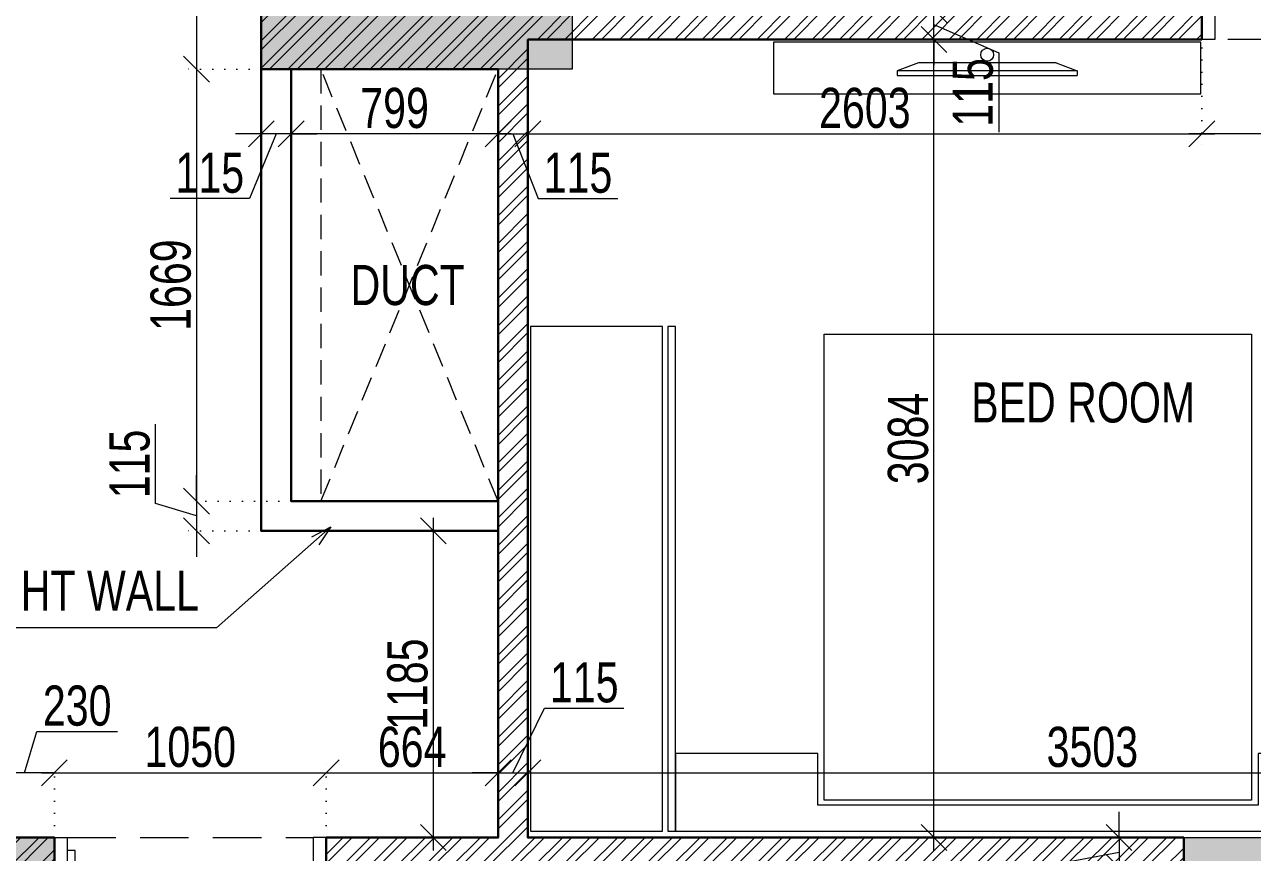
# Model space of a CAD drawing. Header units: inches. Extents: x 785882 to 928568, y 496782 to 576896.
# Drawn here: x 873649 to 878391, y 542345 to 545544 of the extents above; entities that cross this region are included whole.
import ezdxf
from ezdxf.enums import TextEntityAlignment as Align

# ---------------------------------------------------------------- set-up
doc = ezdxf.new("R2010")
doc.units = ezdxf.units.IN
doc.header["$LTSCALE"] = 750
doc.header["$MEASUREMENT"] = 0
for name, pattern in [('DOT', [0.25, 0, -0.25]), ('HIDDEN', [0.375, 0.25, -0.125]), ('HIDDEN2', [0.1875, 0.125, -0.0625])]:
    doc.linetypes.add(name, pattern=pattern)
for name, color, linetype, lineweight in [('COLUMN', 5, 'Continuous', 13), ('DIMENSION WORKING-MSA', 222, 'Continuous', 13), ('DOOR-MSA', 50, 'Continuous', 13), ('DOTTED LINE-MSA', 3, 'HIDDEN2', 13), ('ELE-01-MSA', 7, 'Continuous', 30), ('FURNITURE-MSA', 251, 'Continuous', 5), ('TEXT DETAIL-MSA', 212, 'Continuous', 13), ('TEXT ROOM NAME-MSA', 210, 'Continuous', 13), ('WALL HATCH-MSA', 251, 'Continuous', 9), ('WALL-MSA', 32, 'Continuous', 30), ('WINDOW-MSA', 50, 'Continuous', 13)]:
    doc.layers.add(name, color=color, linetype=linetype, lineweight=lineweight)
doc.layers.add('R.C.C HATCH-MSA', color=250, linetype='Continuous')
doc.styles.add('125', font='swisscl.ttf', dxfattribs={"height": 125})
doc.styles.add('AR', font='swisscl.ttf')
doc.styles.add('ARIAL', font='swisscl.ttf', dxfattribs={"height": 360})
doc.styles.add('Arial-Reg', font='swisscl.ttf', dxfattribs={"height": 155})
doc.styles.add('MtXpl_Swis721_LtCn_B', font='swisscl.ttf')
doc.dimstyles.new('100 K.T', dxfattribs={"dimtxt": 360, "dimasz": 80, "dimexe": 0.18, "dimexo": 0.0625, "dimgap": 1, "dimtad": 1, "dimdec": 0, "dimzin": 0, "dimdsep": 46, "dimtxsty": 'ARIAL', "dimblk": 'DOT', "dimcen": 0.09, "dimse1": 1, "dimse2": 1, "dimclrd": 50, "dimclrt": 256, "dimadec": 0, "dimazin": 0, "dimtfac": 1, "dimtdec": 0, "dimtofl": 0, "dimtmove": 1, "dimatfit": 0, "dimfxl": 1, "dimtolj": 1, "dimtzin": 0, "dimlwd": -1, "dimarcsym": 0})
doc.dimstyles.new('WORKING DIM', dxfattribs={"dimtxt": 155, "dimasz": 100, "dimexe": 50, "dimexo": 0, "dimgap": 20, "dimtad": 1, "dimdec": 0, "dimzin": 0, "dimdsep": 46, "dimtxsty": 'AR', "dimblk": 'OBLIQUE', "dimcen": 0.09, "dimdle": 50, "dimclrd": 256, "dimclre": 250, "dimclrt": 256, "dimadec": 0, "dimazin": 0, "dimtfac": 1, "dimtdec": 0, "dimtofl": 0, "dimtmove": 1, "dimatfit": 0, "dimfxl": 1, "dimtolj": 1, "dimtzin": 0, "dimlwd": -1, "dimlwe": -1, "dimarcsym": 0})

# ---------------------------------------------------------------- blocks, each defined once
blk = doc.blocks.new('BLOCK-G & H TYPICAL COLOUMN')
at = {"layer": 'R.C.C HATCH-MSA'}
h = blk.add_hatch(color=256, dxfattribs=at)
h.dxf.hatch_style = 1
h.paths.add_polyline_path([(172697.62, -104207.75), (172688.57, -104207.75), (172688.57, -104255), (172697.62, -104255)])
h.paths.add_polyline_path([(172327.12, -104207.75), (172336.18, -104207.75), (172336.18, -104255), (172327.12, -104255)])
h.paths.add_polyline_path([(172819.88, -104207.75), (172819.88, -104216.81), (172867.12, -104216.81), (172867.12, -104207.75)])
h.paths.add_polyline_path([(172204.87, -104207.75), (172204.87, -104216.81), (172157.62, -104216.81), (172157.62, -104207.75)])
h.paths.add_polyline_path([(172561.18, -104240.06), (172552.12, -104240.06), (172552.12, -104287.31), (172561.18, -104287.31)])
h.paths.add_polyline_path([(172463.57, -104240.06), (172472.62, -104240.06), (172472.62, -104287.31), (172463.57, -104287.31)])
h.paths.add_polyline_path([(172177.87, -104422.2), (172177.87, -104431.25), (172130.62, -104431.25), (172130.62, -104422.2)])
h.paths.add_polyline_path([(172894.12, -104422.2), (172894.12, -104431.25), (172846.88, -104431.25), (172846.88, -104422.2)])
h.paths.add_polyline_path([(172336.12, -104486.75), (172336.12, -104495.81), (172288.87, -104495.81), (172288.87, -104486.75)])
h.paths.add_polyline_path([(172202.62, -104543.75), (172202.62, -104552.81), (172155.37, -104552.81), (172155.37, -104543.75)])
h.paths.add_polyline_path([(172822.13, -104543.75), (172822.13, -104552.81), (172869.37, -104552.81), (172869.37, -104543.75)])
h.paths.add_polyline_path([(172516.9, -104495.81), (172507.85, -104495.81), (172507.85, -104448.56), (172516.9, -104448.56)])
h.paths.add_polyline_path([(172697.62, -104104.25), (172688.57, -104104.25), (172688.57, -104057.01), (172697.62, -104057.01)])
h.paths.add_polyline_path([(172327.12, -104104.25), (172336.18, -104104.25), (172336.18, -104057.01), (172327.12, -104057.01)])
h.paths.add_polyline_path([(172819.88, -104104.25), (172819.88, -104095.2), (172867.12, -104095.2), (172867.12, -104104.25)])
h.paths.add_polyline_path([(172204.87, -104104.25), (172204.87, -104095.2), (172157.62, -104095.2), (172157.62, -104104.25)])
h.paths.add_polyline_path([(172561.18, -104071.94), (172552.12, -104071.94), (172552.12, -104024.7), (172561.18, -104024.7)])
h.paths.add_polyline_path([(172463.57, -104071.94), (172472.62, -104071.94), (172472.62, -104024.7), (172463.57, -104024.7)])
h.paths.add_polyline_path([(172177.87, -103889.81), (172177.87, -103880.75), (172130.62, -103880.75), (172130.62, -103889.81)])
h.paths.add_polyline_path([(172894.12, -103889.81), (172894.12, -103880.75), (172846.88, -103880.75), (172846.88, -103889.81)])
h.paths.add_polyline_path([(172336.12, -103825.25), (172336.12, -103816.2), (172288.87, -103816.2), (172288.87, -103825.25)])
h.paths.add_polyline_path([(172202.62, -103768.25), (172202.62, -103759.2), (172155.37, -103759.2), (172155.37, -103768.25)])
h.paths.add_polyline_path([(172822.13, -103768.25), (172822.13, -103759.2), (172869.37, -103759.2), (172869.37, -103768.25)])
h.paths.add_polyline_path([(172516.9, -103816.2), (172507.85, -103816.2), (172507.85, -103863.44), (172516.9, -103863.44)])
h.paths.add_polyline_path([(172548.37, -103699.31), (172548.37, -103690.25), (172595.62, -103690.25), (172595.62, -103699.31)])
h.paths.add_polyline_path([(172476.37, -103699.31), (172476.37, -103690.25), (172429.13, -103690.25), (172429.13, -103699.31)])
h.paths.add_polyline_path([(172726.82, -103612.31), (172726.82, -103603.25), (172774.06, -103603.25), (172774.06, -103612.31)])
h.paths.add_polyline_path([(172297.93, -103612.31), (172297.93, -103603.25), (172250.69, -103603.25), (172250.69, -103612.31)])
h.paths.add_polyline_path([(172920.37, -103523.81), (172920.37, -103514.75), (172857.56, -103514.75), (172857.56, -103523.81)])
h.paths.add_polyline_path([(172104.37, -103523.81), (172104.37, -103514.75), (172167.19, -103514.75), (172167.19, -103523.81)])
h.paths.add_polyline_path([(172476.37, -103492.94), (172467.32, -103492.94), (172467.32, -103445.7), (172476.37, -103445.7)])
h.paths.add_polyline_path([(172548.37, -103492.94), (172557.43, -103492.94), (172557.43, -103445.7), (172548.37, -103445.7)])
h.paths.add_polyline_path([(172663.43, -103454.75), (172759.5, -103454.75), (172759.5, -103349.7), (172663.43, -103349.7), (172663.43, -103358.75), (172750.44, -103358.75), (172750.44, -103445.7), (172663.43, -103445.7)])
h.paths.add_polyline_path([(172361.32, -103454.75), (172265.25, -103454.75), (172265.25, -103349.7), (172361.32, -103349.7), (172361.32, -103358.75), (172274.31, -103358.75), (172274.31, -103445.7), (172361.32, -103445.7)])
h.paths.add_polyline_path([(172428.37, -103358.75), (172419.32, -103358.75), (172419.32, -103311.51), (172428.37, -103311.51)])
h.paths.add_polyline_path([(172428.37, -103132.74), (172419.32, -103132.74), (172419.32, -103179.99), (172428.37, -103179.99)])
h.paths.add_polyline_path([(172151.62, -103286.75), (172151.62, -103277.7), (172104.37, -103277.7), (172104.37, -103286.75)])
h.paths.add_polyline_path([(172245.43, -103162.74), (172245.43, -103153.68), (172198.19, -103153.68), (172198.19, -103162.74)])
h.paths.add_polyline_path([(172428.37, -103021.25), (172419.32, -103021.25), (172419.32, -103068.5), (172428.37, -103068.5)])
h.paths.add_polyline_path([(172245.43, -102997.25), (172236.37, -102997.25), (172236.37, -103044.5), (172245.43, -103044.5)])
h.paths.add_polyline_path([(172104.37, -102997.25), (172104.37, -103006.31), (172151.62, -103006.31), (172151.62, -102997.25)])
h.paths.add_polyline_path([(172596.37, -103358.75), (172605.43, -103358.75), (172605.43, -103311.51), (172596.37, -103311.51)])
h.paths.add_polyline_path([(172596.37, -103132.74), (172605.43, -103132.74), (172605.43, -103179.99), (172596.37, -103179.99)])
h.paths.add_polyline_path([(172873.13, -103286.75), (172873.13, -103277.7), (172920.37, -103277.7), (172920.37, -103286.75)])
h.paths.add_polyline_path([(172779.32, -103162.74), (172779.32, -103153.68), (172826.56, -103153.68), (172826.56, -103162.74)])
h.paths.add_polyline_path([(172596.37, -103021.25), (172605.43, -103021.25), (172605.43, -103068.5), (172596.37, -103068.5)])
h.paths.add_polyline_path([(172779.32, -102997.25), (172788.37, -102997.25), (172788.37, -103044.5), (172779.32, -103044.5)])
h.paths.add_polyline_path([(172920.37, -102997.25), (172920.37, -103006.31), (172873.13, -103006.31), (172873.13, -102997.25)])
h.paths.add_polyline_path([(172548.37, -104612.7), (172548.37, -104621.75), (172595.62, -104621.75), (172595.62, -104612.7)])
h.paths.add_polyline_path([(172476.37, -104612.7), (172476.37, -104621.75), (172429.13, -104621.75), (172429.13, -104612.7)])
h.paths.add_polyline_path([(172297.93, -104699.7), (172297.93, -104708.75), (172250.69, -104708.75), (172250.69, -104699.7)])
h.paths.add_polyline_path([(172104.37, -104788.2), (172104.37, -104797.25), (172167.19, -104797.25), (172167.19, -104788.2)])
h.paths.add_polyline_path([(172726.82, -104699.7), (172726.82, -104708.75), (172774.06, -104708.75), (172774.06, -104699.7)])
h.paths.add_polyline_path([(172920.37, -104788.2), (172920.37, -104797.25), (172857.56, -104797.25), (172857.56, -104788.2)])
h.paths.add_polyline_path([(172476.37, -104819.06), (172467.32, -104819.06), (172467.32, -104866.31), (172476.37, -104866.31)])
h.paths.add_polyline_path([(172548.37, -104819.06), (172557.43, -104819.06), (172557.43, -104866.31), (172548.37, -104866.31)])
h.paths.add_polyline_path([(172663.43, -104857.25), (172759.5, -104857.25), (172759.5, -104962.31), (172663.43, -104962.31), (172663.43, -104953.25), (172750.44, -104953.25), (172750.44, -104866.31), (172663.43, -104866.31)])
h.paths.add_polyline_path([(172361.32, -104857.25), (172265.25, -104857.25), (172265.25, -104962.31), (172361.32, -104962.31), (172361.32, -104953.25), (172274.31, -104953.25), (172274.31, -104866.31), (172361.32, -104866.31)])
h.paths.add_polyline_path([(172428.37, -104953.25), (172419.32, -104953.25), (172419.32, -105000.5), (172428.37, -105000.5)])
h.paths.add_polyline_path([(172428.37, -105178.31), (172419.32, -105178.31), (172419.32, -105131.06), (172428.37, -105131.06)])
h.paths.add_polyline_path([(172151.62, -105025.25), (172151.62, -105034.31), (172104.37, -105034.31), (172104.37, -105025.25)])
h.paths.add_polyline_path([(172245.43, -105072.5), (172236.37, -105072.5), (172236.37, -105025.25), (172245.43, -105025.25)])
h.paths.add_polyline_path([(172428.37, -105290.75), (172419.32, -105290.75), (172419.32, -105243.51), (172428.37, -105243.51)])
h.paths.add_polyline_path([(172245.43, -105314.75), (172236.37, -105314.75), (172236.37, -105267.51), (172245.43, -105267.51)])
h.paths.add_polyline_path([(172104.37, -105277.35), (172113.43, -105277.35), (172113.43, -105314.75), (172104.37, -105314.75)])
h.paths.add_polyline_path([(172596.37, -104953.25), (172605.43, -104953.25), (172605.43, -105000.5), (172596.37, -105000.5)])
h.paths.add_polyline_path([(172596.37, -105178.31), (172605.43, -105178.31), (172605.43, -105131.06), (172596.37, -105131.06)])
h.paths.add_polyline_path([(172873.13, -105025.25), (172873.13, -105034.31), (172920.37, -105034.31), (172920.37, -105025.25)])
h.paths.add_polyline_path([(172788.37, -105025.25), (172779.32, -105025.25), (172779.32, -105072.5), (172788.37, -105072.5)])
h.paths.add_polyline_path([(172596.37, -105290.75), (172605.43, -105290.75), (172605.43, -105243.51), (172596.37, -105243.51)])
h.paths.add_polyline_path([(172779.32, -105314.75), (172788.37, -105314.75), (172788.37, -105267.51), (172779.32, -105267.51)])
h.paths.add_polyline_path([(172911.32, -105314.75), (172920.37, -105314.75), (172920.37, -105277.35), (172911.32, -105277.35)])
h.paths.add_polyline_path([(172688.63, -104486.75), (172688.63, -104495.81), (172735.87, -104495.81), (172735.87, -104486.75)])
h.paths.add_polyline_path([(172688.63, -103825.25), (172688.63, -103816.2), (172735.87, -103816.2), (172735.87, -103825.25)])
at = {"layer": 'COLUMN'}
for points in [[(172548.37, -103699.31), (172548.37, -103690.25), (172595.62, -103690.25), (172595.62, -103699.31)], [(172516.9, -103816.2), (172507.85, -103816.2), (172507.85, -103863.44), (172516.9, -103863.44)], [(172688.63, -103825.25), (172688.63, -103816.2), (172735.87, -103816.2), (172735.87, -103825.25)]]:
    blk.add_lwpolyline(points, close=True, dxfattribs=at)
blk = doc.blocks.new('_Dot')
at = {"linetype": 'ByBlock', "lineweight": -2}
blk.add_line((-0.5, 0), (-1, 0), dxfattribs=at)
at = {"linetype": 'ByBlock', "const_width": 0.5}
blk.add_lwpolyline([(-0.25, 0, 1), (0.25, 0, 1)], format="xyb", close=True, dxfattribs=at)
blk = doc.blocks.new('G$C7997B730')
at = {"layer": 'FURNITURE-MSA'}
for p, q in [((36, 1324.9, 0), (0, 1324.9, 0)), ((0, 1324.9, 0), (0, 0, 0)), ((36, 1324.9, 0), (0, 1324.9, 0)), ((92.7, 1168.8, 0), (36, 1324.9, 0)), ((36, 0, 0), (36, 1324.9, 0)), ((92.7, 1168.8, 0), (36, 1324.9, 0)), ((92.7, 156.1, 0), (92.7, 1168.8, 0)), ((92.7, 156.1, 0), (36, 0, 0)), ((36, 0, 0), (0, 0, 0))]:
    blk.add_line(p, q, dxfattribs=at)
blk = doc.blocks.new('A$Caebde61c')
at = {"layer": 'FURNITURE-MSA'}
for points in [[(14906, -17927.2), (14906, -17727.2), (13256, -17727.2), (13256, -17927.2)], [(12317, -18826.2), (12317, -20776.2), (12827, -20776.2), (12827, -18826.2)], [(12847, -18826.2), (12847, -20776.2), (12877, -20776.2), (12877, -18826.2)], [(13452, -20656.2), (13452, -18856.2), (15102, -18856.2), (15102, -20656.2)], [(15127, -20676.2), (13427, -20676.2), (13427, -20476.2), (12877, -20476.2), (12877, -20776.2), (15649.8, -20776.2), (15649.8, -20476.2), (15127, -20476.2)]]:
    blk.add_lwpolyline(points, close=True, dxfattribs=at)
blk.add_circle((14081, -17776.3, 0), 25, dxfattribs=at)
at = {"layer": 'FURNITURE-MSA', "xscale": 0.5248800000000007, "yscale": 0.5248800000000007, "zscale": 0.5248800000000007, "rotation": 89.99999999999997}
blk.add_blockref('G$C7997B730', (14428.7, -17856.9, 0), dxfattribs=at)
blk = doc.blocks.new('A$C16cd5f5f')
at = {"layer": 'WINDOW-MSA', "ltscale": 5000}
for points in [[(50, 50), (50, 850), (80, 850), (80, 50)], [(0, 0), (50, 0), (50, 115), (0, 115)], [(900, 0), (850, 0), (850, 115), (900, 115)]]:
    blk.add_lwpolyline(points, close=True, dxfattribs=at)
at = {"layer": 'WINDOW-MSA', "linetype": 'HIDDEN'}
for points in [[(50, 115), (850, 115)], [(50, 0), (850, 0)]]:
    blk.add_lwpolyline(points, dxfattribs=at)
blk = doc.blocks.new('A$C0454f6c0')
at = {"layer": 'WINDOW-MSA', "ltscale": 5000}
for points in [[(0, 1050), (0, 1000), (-115, 1000), (-115, 1050)], [(0, 0), (0, 50), (-115, 50), (-115, 0)]]:
    blk.add_lwpolyline(points, close=True, dxfattribs=at)
at = {"layer": 'WINDOW-MSA', "linetype": 'HIDDEN', "elevation": 0}
blk.add_lwpolyline([(-115, 1000), (-115, 50)], dxfattribs=at)
at = {"layer": 'WINDOW-MSA', "linetype": 'HIDDEN'}
blk.add_lwpolyline([(0, 50), (0, 1000)], dxfattribs=at)
at = {"layer": 'WINDOW-MSA', "ltscale": 5000, "elevation": 0}
blk.add_lwpolyline([(-50, 50), (-1000, 50), (-1000, 80), (-50, 80)], close=True, dxfattribs=at)
blk = doc.blocks.new('_Oblique')
at = {"color": 0, "linetype": 'ByBlock', "lineweight": -2}
blk.add_line((-0.5, -0.5), (0.5, 0.5), dxfattribs=at)
blk = doc.blocks.new('*D1874')
at = {"layer": 'Defpoints', "color": 0, "ltscale": 0.25, "transparency": 16777216}
for p in [(877876, 542402.8), (877876, 542287.8), (877876, 542287.8)]:
    blk.add_point(p, dxfattribs=at)
at = {"layer": 'DIMENSION WORKING-MSA', "ltscale": 0.25, "transparency": 16777216}
for p, q in [((877876, 542402.8), (877876, 542502.8)), ((877876, 542402.8), (877876, 542287.8)), ((877876, 542345.3), (877376, 542251.1)), ((877876, 542287.8), (877876, 542187.8)), ((877376, 542251.1), (877376, 541944.2))]:
    blk.add_line(p, q, dxfattribs=at)
at = {"layer": 'DIMENSION WORKING-MSA', "color": 250, "linetype": 'DOT', "ltscale": 0.25, "transparency": 16777216}
for p, q in [((877876, 542402.8), (877826, 542402.8)), ((877876, 542287.8), (877926, 542287.8))]:
    blk.add_line(p, q, dxfattribs=at)
at = {"layer": 'DIMENSION WORKING-MSA', "ltscale": 0.25, "transparency": 16777216, "xscale": 100, "yscale": 100, "zscale": 100}
for p, rotation in [((877876, 542402.8), 270), ((877876, 542287.8), 90)]:
    blk.add_blockref('_Oblique', p, dxfattribs=dict(at, rotation=rotation))
at = {"layer": 'DIMENSION WORKING-MSA', "ltscale": 0.25, "transparency": 16777216, "insert": (877276.9, 542097.7), "char_height": 155, "attachment_point": 5, "rotation": 90, "style": 'AR'}
blk.add_mtext('\\A1;115', dxfattribs=at)
blk = doc.blocks.new('*D1698')
at = {"layer": 'Defpoints', "color": 0, "ltscale": 0.25, "transparency": 16777216}
for p in [(874814.1, 542652.8), (873764.1, 542402.8), (874814.1, 542402.8)]:
    blk.add_point(p, dxfattribs=at)
at = {"layer": 'DIMENSION WORKING-MSA', "color": 250, "linetype": 'DOT', "ltscale": 0.25, "transparency": 16777216}
for p, q in [((873764.1, 542402.8), (873764.1, 542702.8)), ((874814.1, 542402.8), (874814.1, 542702.8))]:
    blk.add_line(p, q, dxfattribs=at)
at = {"layer": 'DIMENSION WORKING-MSA', "ltscale": 0.25, "transparency": 16777216}
blk.add_line((873714.1, 542652.8), (874864.1, 542652.8), dxfattribs=at)
at = {"layer": 'DIMENSION WORKING-MSA', "ltscale": 0.25, "transparency": 16777216, "xscale": 100, "yscale": 100, "zscale": 100, "rotation": 180}
blk.add_blockref('_Oblique', (873764.1, 542652.8), dxfattribs=at)
at = {"layer": 'DIMENSION WORKING-MSA', "ltscale": 0.25, "transparency": 16777216, "xscale": 100, "yscale": 100, "zscale": 100}
blk.add_blockref('_Oblique', (874814.1, 542652.8), dxfattribs=at)
at = {"layer": 'DIMENSION WORKING-MSA', "ltscale": 0.25, "transparency": 16777216, "insert": (874289.1, 542752.1), "char_height": 155, "attachment_point": 5, "style": 'AR'}
blk.add_mtext('\\A1;1050', dxfattribs=at)
blk = doc.blocks.new('*D1699')
at = {"layer": 'Defpoints', "color": 0, "ltscale": 0.25, "transparency": 16777216}
for p in [(875477.9, 542652.8), (875477.9, 542652.8), (874814.1, 542402.8)]:
    blk.add_point(p, dxfattribs=at)
at = {"layer": 'DIMENSION WORKING-MSA', "color": 250, "linetype": 'DOT', "ltscale": 0.25, "transparency": 16777216}
for p, q in [((874814.1, 542402.8), (874814.1, 542702.8)), ((875477.9, 542652.8), (875477.9, 542702.8))]:
    blk.add_line(p, q, dxfattribs=at)
at = {"layer": 'DIMENSION WORKING-MSA', "ltscale": 0.25, "transparency": 16777216}
blk.add_line((874764.1, 542652.8), (875527.9, 542652.8), dxfattribs=at)
at = {"layer": 'DIMENSION WORKING-MSA', "ltscale": 0.25, "transparency": 16777216, "xscale": 100, "yscale": 100, "zscale": 100, "rotation": 180}
blk.add_blockref('_Oblique', (874814.1, 542652.8), dxfattribs=at)
at = {"layer": 'DIMENSION WORKING-MSA', "ltscale": 0.25, "transparency": 16777216, "xscale": 100, "yscale": 100, "zscale": 100}
blk.add_blockref('_Oblique', (875477.9, 542652.8), dxfattribs=at)
at = {"layer": 'DIMENSION WORKING-MSA', "ltscale": 0.25, "transparency": 16777216, "insert": (875146, 542752.1), "char_height": 155, "attachment_point": 5, "style": 'AR'}
blk.add_mtext('\\A1;664', dxfattribs=at)
blk = doc.blocks.new('*D1700')
at = {"layer": 'Defpoints', "color": 0, "ltscale": 0.25, "transparency": 16777216}
for p in [(875592.9, 542652.8), (875477.9, 542402.8), (875592.9, 542402.8)]:
    blk.add_point(p, dxfattribs=at)
at = {"layer": 'DIMENSION WORKING-MSA', "ltscale": 0.25, "transparency": 16777216}
for p, q in [((875535.4, 542652.8), (875657.4, 542902.8)), ((875657.4, 542902.8), (875964.2, 542902.8)), ((875477.9, 542652.8), (875377.9, 542652.8)), ((875477.9, 542652.8), (875592.9, 542652.8)), ((875592.9, 542652.8), (875692.9, 542652.8))]:
    blk.add_line(p, q, dxfattribs=at)
at = {"layer": 'DIMENSION WORKING-MSA', "color": 250, "linetype": 'DOT', "ltscale": 0.25, "transparency": 16777216}
for p, q in [((875477.9, 542402.8), (875477.9, 542702.8)), ((875592.9, 542402.8), (875592.9, 542702.8))]:
    blk.add_line(p, q, dxfattribs=at)
at = {"layer": 'DIMENSION WORKING-MSA', "ltscale": 0.25, "transparency": 16777216, "xscale": 100, "yscale": 100, "zscale": 100}
blk.add_blockref('_Oblique', (875477.9, 542652.8), dxfattribs=at)
at = {"layer": 'DIMENSION WORKING-MSA', "ltscale": 0.25, "transparency": 16777216, "xscale": 100, "yscale": 100, "zscale": 100, "rotation": 180}
blk.add_blockref('_Oblique', (875592.9, 542652.8), dxfattribs=at)
at = {"layer": 'DIMENSION WORKING-MSA', "ltscale": 0.25, "transparency": 16777216, "insert": (875810.8, 543001.8), "char_height": 155, "attachment_point": 5, "style": 'AR'}
blk.add_mtext('\\A1;115', dxfattribs=at)
blk = doc.blocks.new('*D1701')
at = {"layer": 'Defpoints', "color": 0, "ltscale": 0.25, "transparency": 16777216}
for p in [(879096, 542652.8), (875592.9, 542402.8), (879096, 542402.8)]:
    blk.add_point(p, dxfattribs=at)
at = {"layer": 'DIMENSION WORKING-MSA', "color": 250, "linetype": 'DOT', "ltscale": 0.25, "transparency": 16777216}
for p, q in [((875592.9, 542402.8), (875592.9, 542702.8)), ((879096, 542402.8), (879096, 542702.8))]:
    blk.add_line(p, q, dxfattribs=at)
at = {"layer": 'DIMENSION WORKING-MSA', "ltscale": 0.25, "transparency": 16777216}
blk.add_line((875542.9, 542652.8), (879146, 542652.8), dxfattribs=at)
at = {"layer": 'DIMENSION WORKING-MSA', "ltscale": 0.25, "transparency": 16777216, "xscale": 100, "yscale": 100, "zscale": 100, "rotation": 180}
blk.add_blockref('_Oblique', (875592.9, 542652.8), dxfattribs=at)
at = {"layer": 'DIMENSION WORKING-MSA', "ltscale": 0.25, "transparency": 16777216, "xscale": 100, "yscale": 100, "zscale": 100}
blk.add_blockref('_Oblique', (879096, 542652.8), dxfattribs=at)
at = {"layer": 'DIMENSION WORKING-MSA', "ltscale": 0.25, "transparency": 16777216, "insert": (877773.1, 542752.2), "char_height": 155, "attachment_point": 5, "style": 'AR'}
blk.add_mtext('\\A1;3503', dxfattribs=at)
blk = doc.blocks.new('*D1716')
at = {"layer": 'Defpoints', "color": 0, "ltscale": 0.25, "transparency": 16777216}
for p in [(877161.4, 545486.8), (877161.4, 545486.8), (877161.4, 542402.8)]:
    blk.add_point(p, dxfattribs=at)
at = {"layer": 'DIMENSION WORKING-MSA', "ltscale": 0.25, "transparency": 16777216}
blk.add_line((877161.4, 542352.8), (877161.4, 545536.8), dxfattribs=at)
at = {"layer": 'DIMENSION WORKING-MSA', "color": 250, "linetype": 'DOT', "ltscale": 0.25, "transparency": 16777216}
for p, q in [((877161.4, 545486.8), (877211.4, 545486.8)), ((877161.4, 542402.8), (877211.4, 542402.8))]:
    blk.add_line(p, q, dxfattribs=at)
at = {"layer": 'DIMENSION WORKING-MSA', "ltscale": 0.25, "transparency": 16777216, "xscale": 100, "yscale": 100, "zscale": 100}
for p, rotation in [((877161.4, 545486.8), 90), ((877161.4, 542402.8), 270)]:
    blk.add_blockref('_Oblique', p, dxfattribs=dict(at, rotation=rotation))
at = {"layer": 'DIMENSION WORKING-MSA', "ltscale": 0.25, "transparency": 16777216, "insert": (877061.9, 543944.8), "char_height": 155, "attachment_point": 5, "rotation": 90, "style": 'AR'}
blk.add_mtext('\\A1;3084', dxfattribs=at)
blk = doc.blocks.new('*D1717')
at = {"layer": 'Defpoints', "color": 0, "ltscale": 0.25, "transparency": 16777216}
for p in [(877161.4, 545601.8), (877161.4, 545601.8), (877161.4, 545486.8)]:
    blk.add_point(p, dxfattribs=at)
at = {"layer": 'DIMENSION WORKING-MSA', "ltscale": 0.25, "transparency": 16777216}
for p, q in [((877161.4, 545601.8), (877161.4, 545701.8)), ((877161.4, 545486.8), (877161.4, 545601.8)), ((877161.4, 545544.3), (877411.4, 545435.3)), ((877161.4, 545486.8), (877161.4, 545386.8)), ((877411.4, 545435.3), (877411.4, 545128.4))]:
    blk.add_line(p, q, dxfattribs=at)
at = {"layer": 'DIMENSION WORKING-MSA', "color": 250, "linetype": 'DOT', "ltscale": 0.25, "transparency": 16777216}
for p, q in [((877161.4, 545601.8), (877211.4, 545601.8)), ((877161.4, 545486.8), (877211.4, 545486.8))]:
    blk.add_line(p, q, dxfattribs=at)
at = {"layer": 'DIMENSION WORKING-MSA', "ltscale": 0.25, "transparency": 16777216, "xscale": 100, "yscale": 100, "zscale": 100}
for p, rotation in [((877161.4, 545601.8), 270), ((877161.4, 545486.8), 90)]:
    blk.add_blockref('_Oblique', p, dxfattribs=dict(at, rotation=rotation))
at = {"layer": 'DIMENSION WORKING-MSA', "ltscale": 0.25, "transparency": 16777216, "insert": (877312.3, 545281.9), "char_height": 155, "attachment_point": 5, "rotation": 90, "style": 'AR'}
blk.add_mtext('\\A1;115', dxfattribs=at)
blk = doc.blocks.new('*D1732')
at = {"layer": 'Defpoints', "color": 0, "ltscale": 0.25, "transparency": 16777216}
for p in [(874501.8, 547001.8), (874313.5, 545371.8), (874563.5, 545371.8)]:
    blk.add_point(p, dxfattribs=at)
at = {"layer": 'DIMENSION WORKING-MSA', "ltscale": 0.25, "transparency": 16777216}
blk.add_line((874313.5, 547051.8), (874313.5, 545321.8), dxfattribs=at)
at = {"layer": 'DIMENSION WORKING-MSA', "color": 250, "linetype": 'DOT', "ltscale": 0.25, "transparency": 16777216}
for p, q in [((874501.8, 547001.8), (874263.5, 547001.8)), ((874563.5, 545371.8), (874263.5, 545371.8))]:
    blk.add_line(p, q, dxfattribs=at)
at = {"layer": 'DIMENSION WORKING-MSA', "ltscale": 0.25, "transparency": 16777216, "xscale": 100, "yscale": 100, "zscale": 100}
for p, rotation in [((874313.5, 547001.8), 90), ((874313.5, 545371.8), 270)]:
    blk.add_blockref('_Oblique', p, dxfattribs=dict(at, rotation=rotation))
at = {"layer": 'DIMENSION WORKING-MSA', "ltscale": 0.25, "transparency": 16777216, "insert": (874214, 546186.8), "char_height": 155, "attachment_point": 5, "rotation": 90, "style": 'AR'}
blk.add_mtext('\\A1;1630', dxfattribs=at)
blk = doc.blocks.new('*D1733')
at = {"layer": 'Defpoints', "color": 0, "ltscale": 0.25, "transparency": 16777216}
for p in [(874563.5, 545371.8), (874313.5, 543702.8), (874678.5, 543702.8)]:
    blk.add_point(p, dxfattribs=at)
at = {"layer": 'DIMENSION WORKING-MSA', "ltscale": 0.25, "transparency": 16777216}
blk.add_line((874313.5, 545421.8), (874313.5, 543652.8), dxfattribs=at)
at = {"layer": 'DIMENSION WORKING-MSA', "color": 250, "linetype": 'DOT', "ltscale": 0.25, "transparency": 16777216}
for p, q in [((874563.5, 545371.8), (874263.5, 545371.8)), ((874678.5, 543702.8), (874263.5, 543702.8))]:
    blk.add_line(p, q, dxfattribs=at)
at = {"layer": 'DIMENSION WORKING-MSA', "ltscale": 0.25, "transparency": 16777216, "xscale": 100, "yscale": 100, "zscale": 100}
for p, rotation in [((874313.5, 545371.8), 90), ((874313.5, 543702.8), 270)]:
    blk.add_blockref('_Oblique', p, dxfattribs=dict(at, rotation=rotation))
at = {"layer": 'DIMENSION WORKING-MSA', "ltscale": 0.25, "transparency": 16777216, "insert": (874214.1, 544537.3), "char_height": 155, "attachment_point": 5, "rotation": 90, "style": 'AR'}
blk.add_mtext('\\A1;1669', dxfattribs=at)
blk = doc.blocks.new('*D1734')
at = {"layer": 'Defpoints', "color": 0, "ltscale": 0.25, "transparency": 16777216}
for p in [(874678.5, 543702.8), (874313.5, 543587.8), (874563.5, 543587.8)]:
    blk.add_point(p, dxfattribs=at)
at = {"layer": 'DIMENSION WORKING-MSA', "ltscale": 0.25, "transparency": 16777216}
for p, q in [((874154.4, 543693), (874154.4, 543999.8)), ((874313.5, 543702.8), (874313.5, 543802.8)), ((874313.5, 543702.8), (874313.5, 543587.8)), ((874313.5, 543645.3), (874154.4, 543693)), ((874313.5, 543587.8), (874313.5, 543487.8))]:
    blk.add_line(p, q, dxfattribs=at)
at = {"layer": 'DIMENSION WORKING-MSA', "color": 250, "linetype": 'DOT', "ltscale": 0.25, "transparency": 16777216}
for p, q in [((874678.5, 543702.8), (874263.5, 543702.8)), ((874563.5, 543587.8), (874263.5, 543587.8))]:
    blk.add_line(p, q, dxfattribs=at)
at = {"layer": 'DIMENSION WORKING-MSA', "ltscale": 0.25, "transparency": 16777216, "xscale": 100, "yscale": 100, "zscale": 100}
for p, rotation in [((874313.5, 543702.8), 270), ((874313.5, 543587.8), 90)]:
    blk.add_blockref('_Oblique', p, dxfattribs=dict(at, rotation=rotation))
at = {"layer": 'DIMENSION WORKING-MSA', "ltscale": 0.25, "transparency": 16777216, "insert": (874055.3, 543846.4), "char_height": 155, "attachment_point": 5, "rotation": 90, "style": 'AR'}
blk.add_mtext('\\A1;115', dxfattribs=at)
blk = doc.blocks.new('*D1735')
at = {"layer": 'Defpoints', "color": 0, "ltscale": 0.25, "transparency": 16777216}
for p in [(875227.9, 543587.8), (875227.9, 543587.8), (875227.9, 542402.8)]:
    blk.add_point(p, dxfattribs=at)
at = {"layer": 'DIMENSION WORKING-MSA', "ltscale": 0.25, "transparency": 16777216}
blk.add_line((875227.9, 542352.8), (875227.9, 543637.8), dxfattribs=at)
at = {"layer": 'DIMENSION WORKING-MSA', "color": 250, "linetype": 'DOT', "ltscale": 0.25, "transparency": 16777216}
for p, q in [((875227.9, 543587.8), (875277.9, 543587.8)), ((875227.9, 542402.8), (875277.9, 542402.8))]:
    blk.add_line(p, q, dxfattribs=at)
at = {"layer": 'DIMENSION WORKING-MSA', "ltscale": 0.25, "transparency": 16777216, "xscale": 100, "yscale": 100, "zscale": 100}
for p, rotation in [((875227.9, 543587.8), 90), ((875227.9, 542402.8), 270)]:
    blk.add_blockref('_Oblique', p, dxfattribs=dict(at, rotation=rotation))
at = {"layer": 'DIMENSION WORKING-MSA', "ltscale": 0.25, "transparency": 16777216, "insert": (875128.5, 542995.3), "char_height": 155, "attachment_point": 5, "rotation": 90, "style": 'AR'}
blk.add_mtext('\\A1;1185', dxfattribs=at)
blk = doc.blocks.new('*D1749')
at = {"layer": 'Defpoints', "color": 0, "ltscale": 0.25, "transparency": 16777216}
for p in [(878196, 545501.8), (879096, 545501.8), (878196, 545121.8)]:
    blk.add_point(p, dxfattribs=at)
at = {"layer": 'DIMENSION WORKING-MSA', "color": 250, "linetype": 'DOT', "ltscale": 0.25, "transparency": 16777216}
for p, q in [((878196, 545501.8), (878196, 545071.8)), ((879096, 545501.8), (879096, 545071.8))]:
    blk.add_line(p, q, dxfattribs=at)
at = {"layer": 'DIMENSION WORKING-MSA', "ltscale": 0.25, "transparency": 16777216}
blk.add_line((879146, 545121.8), (878146, 545121.8), dxfattribs=at)
at = {"layer": 'DIMENSION WORKING-MSA', "ltscale": 0.25, "transparency": 16777216, "xscale": 100, "yscale": 100, "zscale": 100, "rotation": 180}
blk.add_blockref('_Oblique', (878196, 545121.8), dxfattribs=at)
at = {"layer": 'DIMENSION WORKING-MSA', "ltscale": 0.25, "transparency": 16777216, "xscale": 100, "yscale": 100, "zscale": 100}
blk.add_blockref('_Oblique', (879096, 545121.8), dxfattribs=at)
at = {"layer": 'DIMENSION WORKING-MSA', "ltscale": 0.25, "transparency": 16777216, "insert": (878646, 545221.1), "char_height": 155, "attachment_point": 5, "style": 'AR'}
blk.add_mtext('\\A1;900', dxfattribs=at)
blk = doc.blocks.new('*D1750')
at = {"layer": 'Defpoints', "color": 0, "ltscale": 0.25, "transparency": 16777216}
for p in [(875592.9, 545121.8), (878196, 545121.8), (878196, 545121.8)]:
    blk.add_point(p, dxfattribs=at)
at = {"layer": 'DIMENSION WORKING-MSA', "color": 250, "linetype": 'DOT', "ltscale": 0.25, "transparency": 16777216}
for p, q in [((875592.9, 545121.8), (875592.9, 545171.8)), ((878196, 545121.8), (878196, 545171.8))]:
    blk.add_line(p, q, dxfattribs=at)
at = {"layer": 'DIMENSION WORKING-MSA', "ltscale": 0.25, "transparency": 16777216}
blk.add_line((875542.9, 545121.8), (878246, 545121.8), dxfattribs=at)
at = {"layer": 'DIMENSION WORKING-MSA', "ltscale": 0.25, "transparency": 16777216, "xscale": 100, "yscale": 100, "zscale": 100, "rotation": 180}
blk.add_blockref('_Oblique', (875592.9, 545121.8), dxfattribs=at)
at = {"layer": 'DIMENSION WORKING-MSA', "ltscale": 0.25, "transparency": 16777216, "xscale": 100, "yscale": 100, "zscale": 100}
blk.add_blockref('_Oblique', (878196, 545121.8), dxfattribs=at)
at = {"layer": 'DIMENSION WORKING-MSA', "ltscale": 0.25, "transparency": 16777216, "insert": (876894.4, 545221.2), "char_height": 155, "attachment_point": 5, "style": 'AR'}
blk.add_mtext('\\A1;2603', dxfattribs=at)
blk = doc.blocks.new('*D1751')
at = {"layer": 'Defpoints', "color": 0, "ltscale": 0.25, "transparency": 16777216}
for p in [(875477.9, 545121.8), (875592.9, 545121.8), (875592.9, 545121.8)]:
    blk.add_point(p, dxfattribs=at)
at = {"layer": 'DIMENSION WORKING-MSA', "color": 250, "linetype": 'DOT', "ltscale": 0.25, "transparency": 16777216}
for p, q in [((875477.9, 545121.8), (875477.9, 545171.8)), ((875592.9, 545121.8), (875592.9, 545171.8))]:
    blk.add_line(p, q, dxfattribs=at)
at = {"layer": 'DIMENSION WORKING-MSA', "ltscale": 0.25, "transparency": 16777216}
for p, q in [((875477.9, 545121.8), (875377.9, 545121.8)), ((875477.9, 545121.8), (875592.9, 545121.8)), ((875535.4, 545121.8), (875633.1, 544871.8)), ((875592.9, 545121.8), (875692.9, 545121.8)), ((875633.1, 544871.8), (875940, 544871.8))]:
    blk.add_line(p, q, dxfattribs=at)
at = {"layer": 'DIMENSION WORKING-MSA', "ltscale": 0.25, "transparency": 16777216, "xscale": 100, "yscale": 100, "zscale": 100}
blk.add_blockref('_Oblique', (875477.9, 545121.8), dxfattribs=at)
at = {"layer": 'DIMENSION WORKING-MSA', "ltscale": 0.25, "transparency": 16777216, "xscale": 100, "yscale": 100, "zscale": 100, "rotation": 180}
blk.add_blockref('_Oblique', (875592.9, 545121.8), dxfattribs=at)
at = {"layer": 'DIMENSION WORKING-MSA', "ltscale": 0.25, "transparency": 16777216, "insert": (875786.5, 544970.8), "char_height": 155, "attachment_point": 5, "style": 'AR'}
blk.add_mtext('\\A1;115', dxfattribs=at)
blk = doc.blocks.new('*D1752')
at = {"layer": 'Defpoints', "color": 0, "ltscale": 0.25, "transparency": 16777216}
for p in [(874678.5, 545121.8), (874678.5, 545121.8), (875477.9, 545121.8)]:
    blk.add_point(p, dxfattribs=at)
at = {"layer": 'DIMENSION WORKING-MSA', "color": 250, "linetype": 'DOT', "ltscale": 0.25, "transparency": 16777216}
for p, q in [((874678.5, 545121.8), (874678.5, 545171.8)), ((875477.9, 545121.8), (875477.9, 545171.8))]:
    blk.add_line(p, q, dxfattribs=at)
at = {"layer": 'DIMENSION WORKING-MSA', "ltscale": 0.25, "transparency": 16777216}
blk.add_line((875527.9, 545121.8), (874628.5, 545121.8), dxfattribs=at)
at = {"layer": 'DIMENSION WORKING-MSA', "ltscale": 0.25, "transparency": 16777216, "xscale": 100, "yscale": 100, "zscale": 100, "rotation": 180}
blk.add_blockref('_Oblique', (874678.5, 545121.8), dxfattribs=at)
at = {"layer": 'DIMENSION WORKING-MSA', "ltscale": 0.25, "transparency": 16777216, "xscale": 100, "yscale": 100, "zscale": 100}
blk.add_blockref('_Oblique', (875477.9, 545121.8), dxfattribs=at)
at = {"layer": 'DIMENSION WORKING-MSA', "ltscale": 0.25, "transparency": 16777216, "insert": (875078.2, 545221), "char_height": 155, "attachment_point": 5, "style": 'AR'}
blk.add_mtext('\\A1;799', dxfattribs=at)
blk = doc.blocks.new('*D1753')
at = {"layer": 'Defpoints', "color": 0, "ltscale": 0.25, "transparency": 16777216}
for p in [(874563.5, 545121.8), (874563.5, 545121.8), (874678.5, 545121.8)]:
    blk.add_point(p, dxfattribs=at)
at = {"layer": 'DIMENSION WORKING-MSA', "color": 250, "linetype": 'DOT', "ltscale": 0.25, "transparency": 16777216}
for p, q in [((874563.5, 545121.8), (874563.5, 545171.8)), ((874678.5, 545121.8), (874678.5, 545171.8))]:
    blk.add_line(p, q, dxfattribs=at)
at = {"layer": 'DIMENSION WORKING-MSA', "ltscale": 0.25, "transparency": 16777216}
for p, q in [((874563.5, 545121.8), (874463.5, 545121.8)), ((874621, 545121.8), (874518.1, 544871.8)), ((874678.5, 545121.8), (874563.5, 545121.8)), ((874678.5, 545121.8), (874778.5, 545121.8)), ((874518.1, 544871.8), (874211.2, 544871.8))]:
    blk.add_line(p, q, dxfattribs=at)
at = {"layer": 'DIMENSION WORKING-MSA', "ltscale": 0.25, "transparency": 16777216, "xscale": 100, "yscale": 100, "zscale": 100}
blk.add_blockref('_Oblique', (874563.5, 545121.8), dxfattribs=at)
at = {"layer": 'DIMENSION WORKING-MSA', "ltscale": 0.25, "transparency": 16777216, "xscale": 100, "yscale": 100, "zscale": 100, "rotation": 180}
blk.add_blockref('_Oblique', (874678.5, 545121.8), dxfattribs=at)
at = {"layer": 'DIMENSION WORKING-MSA', "ltscale": 0.25, "transparency": 16777216, "insert": (874364.6, 544970.8), "char_height": 155, "attachment_point": 5, "style": 'AR'}
blk.add_mtext('\\A1;115', dxfattribs=at)
blk = doc.blocks.new('*D1225')
at = {"layer": 'Defpoints', "color": 0, "ltscale": 0.25, "transparency": 16777216}
for p in [(873534.1, 542652.8), (873534.1, 542402.8), (873764.1, 542402.8)]:
    blk.add_point(p, dxfattribs=at)
at = {"layer": 'DIMENSION WORKING-MSA', "ltscale": 0.25, "transparency": 16777216}
for p, q in [((873649.1, 542652.8), (873696.9, 542812.2)), ((873696.9, 542812.2), (874007.6, 542812.2)), ((873534.1, 542652.8), (873434.1, 542652.8)), ((873764.1, 542652.8), (873534.1, 542652.8)), ((873764.1, 542652.8), (873864.1, 542652.8))]:
    blk.add_line(p, q, dxfattribs=at)
at = {"layer": 'DIMENSION WORKING-MSA', "color": 250, "linetype": 'DOT', "ltscale": 0.25, "transparency": 16777216}
for p, q in [((873534.1, 542402.8), (873534.1, 542702.8)), ((873764.1, 542402.8), (873764.1, 542702.8))]:
    blk.add_line(p, q, dxfattribs=at)
at = {"layer": 'DIMENSION WORKING-MSA', "ltscale": 0.25, "transparency": 16777216, "xscale": 100, "yscale": 100, "zscale": 100}
blk.add_blockref('_Oblique', (873534.1, 542652.8), dxfattribs=at)
at = {"layer": 'DIMENSION WORKING-MSA', "ltscale": 0.25, "transparency": 16777216, "xscale": 100, "yscale": 100, "zscale": 100, "rotation": 180}
blk.add_blockref('_Oblique', (873764.1, 542652.8), dxfattribs=at)
at = {"layer": 'DIMENSION WORKING-MSA', "ltscale": 0.25, "transparency": 16777216, "insert": (873852.3, 542911.7), "char_height": 155, "attachment_point": 5, "style": 'AR'}
blk.add_mtext('\\A1;230', dxfattribs=at)

msp = doc.modelspace()

# ---------------------------------------------------------------- hatches: boundary and pattern name
at = {"layer": 'WALL HATCH-MSA'}
h = msp.add_hatch(dxfattribs=at)
h.set_pattern_fill('ANSI32', color=256, scale=200)
h.set_pattern_definition([(45, (36976.4, 0), (-53.0330086, 53.0330086), []), (45, (37011.755, 0), (-53.0330086, 53.0330086), [])])
h.paths.add_polyline_path([(874678.5, 545601.8), (874678.5, 546886.8), (875668.4, 546886.8), (875668.4, 548363.5), (876811.4, 548363.5), (876811.4, 547001.8), (876318.4, 547001.8), (876318.4, 546886.8), (876811.4, 546886.8), (876811.4, 546351.8), (876926.4, 546351.8), (876926.4, 548478.5), (874678.5, 548478.5), (874678.5, 551698.5), (874793.5, 551698.5), (874793.5, 551813.5), (874563.5, 551813.5), (874563.5, 548363.5), (875553.4, 548363.5), (875553.4, 547613.5), (874563.5, 547613.5), (874563.5, 547498.5), (875553.4, 547498.5), (875553.4, 547001.8), (874563.5, 547001.8), (874563.5, 545371.8), (875477.9, 545371.8), (875477.9, 542402.8), (874814.1, 542402.8), (874814.1, 542287.8), (878126, 542287.8), (878126, 542402.8), (875592.9, 542402.8), (875592.9, 545486.8), (878196, 545486.8), (878196, 545601.8)])
h = msp.add_hatch(dxfattribs=at)
h.set_pattern_fill('ANSI32', color=256, scale=200)
h.set_pattern_definition([(45, (36968.9, 0), (-53.0330086, 53.0330086), []), (45, (37004.255, 0), (-53.0330086, 53.0330086), [])])
h.paths.add_polyline_path([(873591.6, 542287.8), (873591.6, 539227.8), (872199.1, 539227.8), (872199.1, 539112.8), (873591.6, 539112.8), (873591.6, 536991.9), (873289.4, 536991.9), (873289.4, 536876.9), (874008.7, 536876.9), (874008.7, 536991.9), (873706.6, 536991.9), (873706.6, 539112.8), (875099.1, 539112.8), (875099.1, 539227.8), (873706.6, 539227.8), (873706.6, 542287.8), (873764.1, 542287.8), (873764.1, 542402.8), (873534.1, 542402.8), (873534.1, 542287.8)])

# ---------------------------------------------------------------- linework, layer by layer
at = {"layer": 'DOTTED LINE-MSA'}
for p, q in [((874793.5, 545371.8), (874793.5, 543702.8)), ((874793.5, 543702.8), (875477.9, 545371.8)), ((875477.9, 543702.8), (874793.5, 545371.8))]:
    msp.add_line(p, q, dxfattribs=at)
at = {"layer": 'ELE-01-MSA'}
msp.add_line((874678.5, 545371.8), (874678.5, 543702.8), dxfattribs=at)
for points in [[(874563.5, 545371.8), (874563.5, 543587.8), (875477.9, 543587.8)], [(874678.5, 543702.8), (875477.9, 543702.8)]]:
    msp.add_lwpolyline(points, dxfattribs=at)
at = {"layer": 'WALL-MSA'}
for p, q in [((874563.5, 545371.8), (874563.5, 547001.8)), ((878196, 545601.8), (878196, 545486.8)), ((878196, 545486.8), (875592.9, 545486.8)), ((875592.9, 542402.8), (875592.9, 545486.8)), ((875477.9, 545371.8), (874563.5, 545371.8)), ((875477.9, 542402.8), (875477.9, 545371.8)), ((873534.1, 542402.8), (873764.1, 542402.8)), ((873764.1, 542402.8), (873764.1, 542287.8)), ((875477.9, 542402.8), (874814.1, 542402.8)), ((874814.1, 542402.8), (874814.1, 542287.8)), ((878126, 542402.8), (875592.9, 542402.8)), ((878126, 542287.8), (878126, 542402.8))]:
    msp.add_line(p, q, dxfattribs=at)

# ---------------------------------------------------------------- block references
at = {"layer": 'COLUMN', "xscale": 25.4, "yscale": 25.4, "zscale": 25.4}
msp.add_blockref('BLOCK-G & H TYPICAL COLOUMN', (-3508165.2, 3179334.2), dxfattribs=at)
at = {"layer": 'DOOR-MSA', "rotation": 180}
msp.add_blockref('A$C16cd5f5f', (879096, 545601.8, 0), dxfattribs=at)
at = {"layer": 'DOOR-MSA', "extrusion": (1.00445e-41, -1.29247e-26, -1), "zscale": -1.000000000000001, "rotation": 90.00000000000001}
msp.add_blockref('A$C0454f6c0', (-873764.1, 542402.8, 0), dxfattribs=at)
at = {"layer": 'FURNITURE-MSA'}
msp.add_blockref('A$Caebde61c', (863285.9, 563204), dxfattribs=at)

# ---------------------------------------------------------------- texts
at = {"layer": 'TEXT DETAIL-MSA', "style": '125'}
msp.add_text('1230 MM HT WALL', height=155, dxfattribs=at).set_placement((873625.1, 543356.7), align=Align.MIDDLE_CENTER)
at = {"layer": 'TEXT ROOM NAME-MSA', "lineweight": 0}
for s, style, p in [('DUCT', 'Arial-Reg', (874908.2, 544460.3)), ('BED ROOM', 'MtXpl_Swis721_LtCn_B', (877305.1, 544006.7, 0))]:
    msp.add_text(s, height=155, dxfattribs=dict(at, style=style)).set_placement(p)

# ---------------------------------------------------------------- dimensions: what is measured, and where the dimension line sits
at = {"layer": 'DIMENSION WORKING-MSA', "ltscale": 0.25}
for base, p1, p2, angle, picture, middle in [((874313.5, 545371.8), (874501.8, 547001.8), (874563.5, 545371.8), 90, '*D1732', (874214, 546186.8)), ((877161.4, 545486.8), (877161.4, 542402.8), (877161.4, 545486.8), 90, '*D1716', (877061.9, 543944.8)), ((878196, 545121.8), (879096, 545501.8), (878196, 545501.8), 180, '*D1749', (878646, 545221.1)), ((874313.5, 543702.8), (874563.5, 545371.8), (874678.5, 543702.8), 90, '*D1733', (874214.1, 544537.3)), ((874678.5, 545121.8), (875477.9, 545121.8), (874678.5, 545121.8), 180, '*D1752', (875078.2, 545221)), ((878196, 545121.8), (875592.9, 545121.8), (878196, 545121.8), 180, '*D1750', (876894.4, 545221.2)), ((874313.5, 543587.8), (874678.5, 543702.8), (874563.5, 543587.8), 90, '*D1734', (874055.3, 543713)), ((875227.9, 543587.8), (875227.9, 542402.8), (875227.9, 543587.8), 90, '*D1735', (875128.5, 542995.3)), ((874814.1, 542652.8), (873764.1, 542402.8), (874814.1, 542402.8), 180, '*D1698', (874289.1, 542752.1)), ((875477.9, 542652.8), (874814.1, 542402.8), (875477.9, 542652.8), 180, '*D1699', (875146, 542752.1))]:
    dim = msp.add_linear_dim(base=base, p1=p1, p2=p2, angle=angle, dimstyle='WORKING DIM', dxfattribs=at)
    dim.commit()
    dim.dimension.update_dxf_attribs({"geometry": picture, "text_midpoint": middle})
for base, p1, p2, angle, picture, middle in [((877161.4, 545601.8), (877161.4, 545486.8), (877161.4, 545601.8), 90, '*D1717', (877411.4, 545415.3)), ((874563.5, 545121.8), (874678.5, 545121.8), (874563.5, 545121.8), 180, '*D1753', (874498.1, 544871.8)), ((875592.9, 545121.8), (875477.9, 545121.8), (875592.9, 545121.8), 180, '*D1751', (875653.1, 544871.8)), ((875592.9, 542652.8), (875477.9, 542402.8), (875592.9, 542402.8), 180, '*D1700', (875677.4, 542902.8)), ((879096, 542652.8), (875592.9, 542402.8), (879096, 542402.8), 180, '*D1701', (877773.1, 542652.8)), ((877876, 542287.8), (877876, 542402.8), (877876, 542287.8), 90, '*D1874', (877376, 542231.1))]:
    dim = msp.add_linear_dim(base=base, p1=p1, p2=p2, angle=angle, dimstyle='WORKING DIM', dxfattribs=at)
    dim.commit()
    dim.dimension.update_dxf_attribs({"geometry": picture, "text_midpoint": middle, "dimtype": 160})
dim = msp.add_linear_dim(base=(873534.1, 542652.8), p1=(873764.1, 542402.8), p2=(873534.1, 542402.8), dimstyle='WORKING DIM', dxfattribs=at)
dim.commit()
dim.dimension.update_dxf_attribs({"geometry": '*D1225', "text_midpoint": (873716.9, 542911.7)})

# ---------------------------------------------------------------- leaders
at = {"layer": 'TEXT DETAIL-MSA'}
msp.add_leader([(874831.7, 543602.8), (874390.1, 543213.1), (872908.1, 543213.1)], dimstyle='100 K.T', override={"dimgap": 1, "dimtad": 0, "dimclrd": 256, "dimldrblk": 'Open30'}, dxfattribs=at)

doc.saveas('drawing.dxf')
